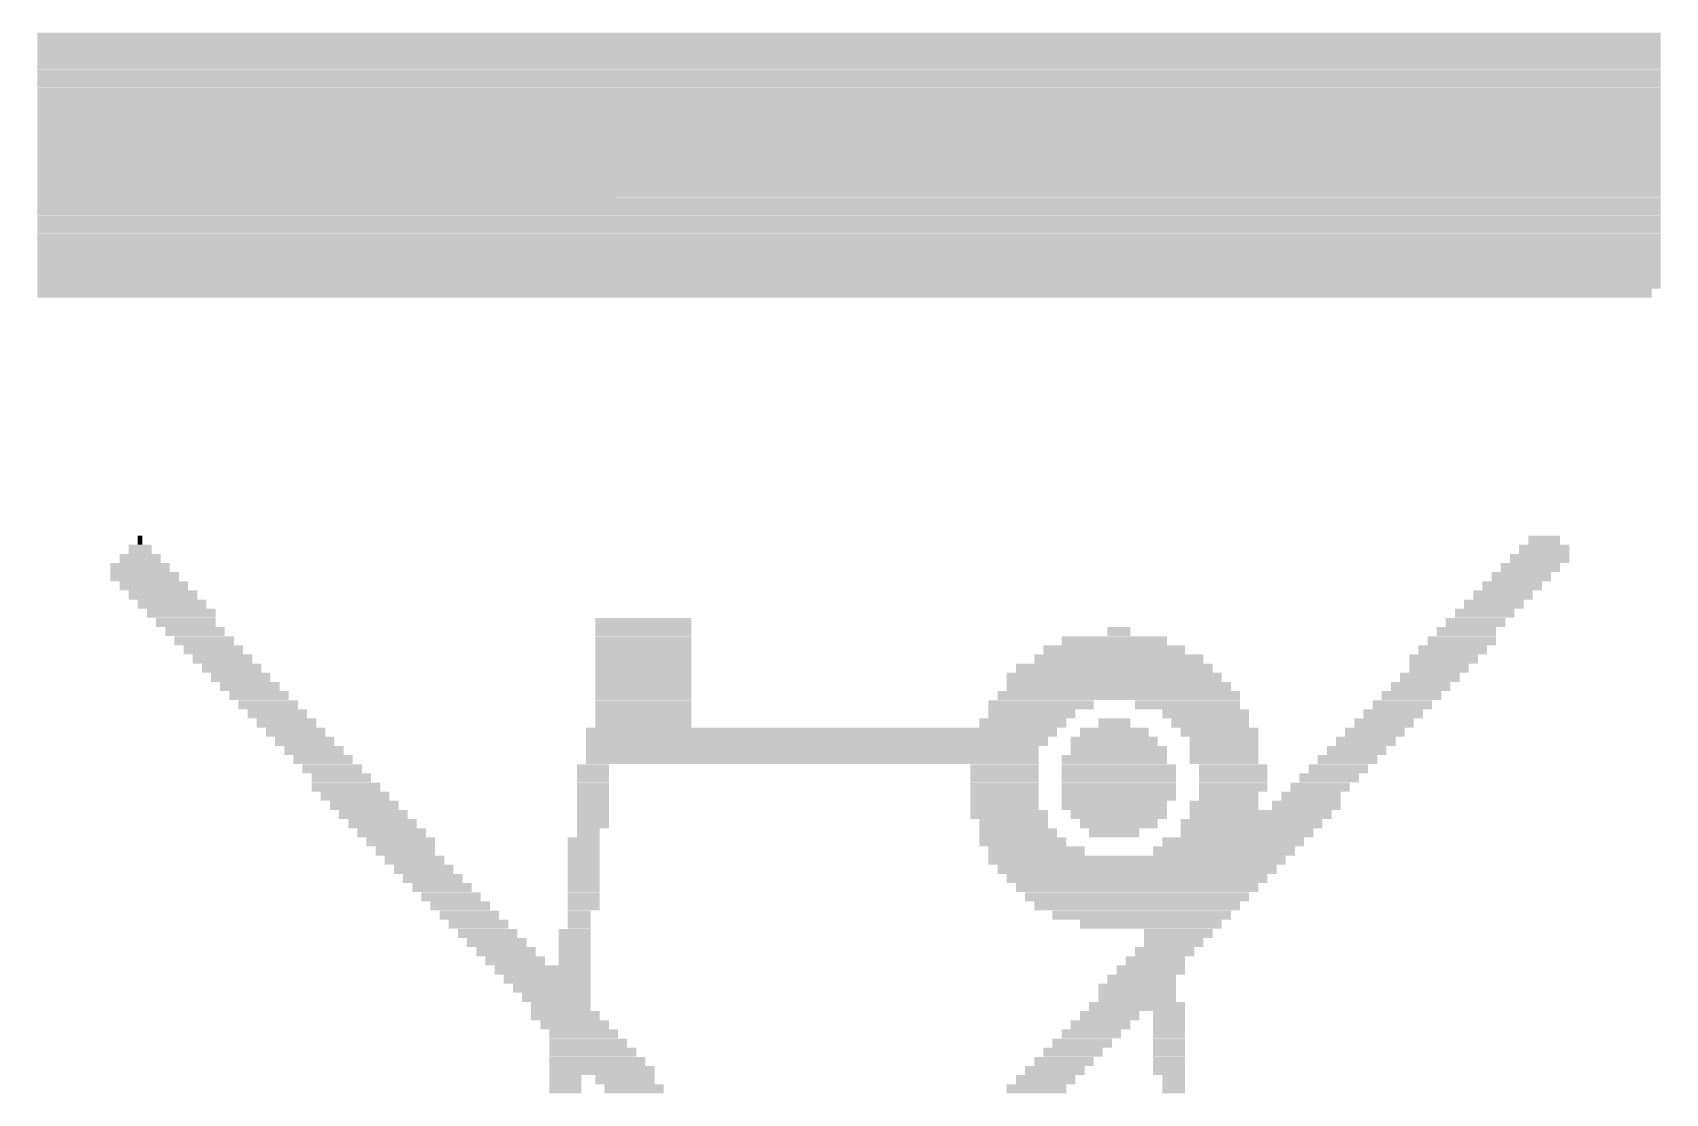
# Model space of a CAD drawing. Header units: millimetres. Extents: x -63 to 68, y -58 to 57.
# Drawn here: x 1.195 to 6.114, y 9.089 to 12.286 of the extents above; entities that cross this region are included whole.
import ezdxf

# ---------------------------------------------------------------- set-up
doc = ezdxf.new("R2010")
doc.units = ezdxf.units.MM
doc.layers.add('PG_SILKSCREEN_TOP', color=2, linetype='Continuous', lineweight=18)

msp = doc.modelspace()

# ---------------------------------------------------------------- linework, layer by layer
at = {"layer": 'PG_SILKSCREEN_TOP'}
for points in [[(1.2086, 12.2723, 0.0274, 0.0274, 0), (6.1004, 12.2723, 0.0274, 0.0274, 0)], [(1.2086, 12.2449, 0.0274, 0.0274, 0), (6.1004, 12.2449, 0.0274, 0.0274, 0)], [(1.2086, 12.2172, 0.0274, 0.0274, 0), (6.1004, 12.2172, 0.0274, 0.0274, 0)], [(1.2086, 12.1898, 0.0274, 0.0274, 0), (6.1004, 12.1898, 0.0274, 0.0274, 0)], [(1.2086, 12.1621, 0.0274, 0.0274, 0), (6.1004, 12.1621, 0.0274, 0.0274, 0)], [(1.2086, 12.1346, 0.0274, 0.0274, 0), (6.1004, 12.1347, 0.0274, 0.0274, 0)], [(1.2086, 12.107, 0.0274, 0.0274, 0), (6.1004, 12.107, 0.0274, 0.0274, 0)], [(1.2086, 12.0795, 0.0274, 0.0274, 0), (6.1004, 12.0795, 0.0274, 0.0274, 0)], [(1.2086, 12.0518, 0.0274, 0.0274, 0), (6.1004, 12.0519, 0.0274, 0.0274, 0)], [(1.2086, 12.0244, 0.0274, 0.0274, 0), (6.1004, 12.0244, 0.0274, 0.0274, 0)], [(1.2086, 11.9967, 0.0274, 0.0274, 0), (6.1004, 11.9967, 0.0274, 0.0274, 0)], [(1.2086, 11.9693, 0.0274, 0.0274, 0), (6.1004, 11.9693, 0.0274, 0.0274, 0)], [(1.2086, 11.9416, 0.0274, 0.0274, 0), (6.1004, 11.9416, 0.0274, 0.0274, 0)], [(1.2086, 11.9142, 0.0274, 0.0274, 0), (6.1004, 11.9142, 0.0274, 0.0274, 0)], [(1.2086, 11.8865, 0.0274, 0.0274, 0), (6.1004, 11.8865, 0.0274, 0.0274, 0)], [(1.2086, 11.8591, 0.0274, 0.0274, 0), (6.1004, 11.8591, 0.0274, 0.0274, 0)], [(1.2086, 11.8314, 0.0274, 0.0274, 0), (6.1004, 11.8314, 0.0274, 0.0274, 0)], [(1.2086, 11.8039, 0.0274, 0.0274, 0), (6.1004, 11.804, 0.0274, 0.0274, 0)], [(1.2086, 11.7762, 0.0274, 0.0274, 0), (6.1004, 11.7763, 0.0274, 0.0274, 0)], [(1.2086, 11.7488, 0.0274, 0.0274, 0), (6.1004, 11.7488, 0.0274, 0.0274, 0)], [(1.2086, 11.7211, 0.0274, 0.0274, 0), (6.1004, 11.7211, 0.0274, 0.0274, 0)], [(1.2086, 11.6937, 0.0274, 0.0274, 0), (6.1004, 11.6937, 0.0274, 0.0274, 0)], [(1.2086, 11.666, 0.0274, 0.0274, 0), (6.1004, 11.666, 0.0274, 0.0274, 0)], [(1.2086, 11.6386, 0.0274, 0.0274, 0), (6.1004, 11.6386, 0.0274, 0.0274, 0)], [(1.2086, 11.6109, 0.0274, 0.0274, 0), (6.1004, 11.6109, 0.0274, 0.0274, 0)], [(1.2086, 11.5835, 0.0274, 0.0274, 0), (6.1004, 11.5835, 0.0274, 0.0274, 0)], [(1.2086, 11.5558, 0.0274, 0.0274, 0), (6.1004, 11.5558, 0.0274, 0.0274, 0)], [(1.2086, 11.5283, 0.0274, 0.0274, 0), (6.1004, 11.5284, 0.0274, 0.0274, 0)], [(1.2086, 11.5007, 0.0274, 0.0274, 0), (6.0727, 11.5007, 0.0274, 0.0274, 0)], [(1.4842, 10.729, 0.0274, 0.0274, 0), (1.553, 10.729, 0.0274, 0.0274, 0)], [(1.5116, 10.7567, 0.0274, 0.0274, 0), (1.5256, 10.7567, 0.0274, 0.0274, 0)], [(5.6732, 10.729, 0.0274, 0.0274, 0), (5.8248, 10.729, 0.0274, 0.0274, 0)], [(5.7009, 10.7567, 0.0274, 0.0274, 0), (5.7971, 10.7567, 0.0274, 0.0274, 0)], [(1.4291, 10.6739, 0.0274, 0.0274, 0), (1.6082, 10.6739, 0.0274, 0.0274, 0)], [(1.4568, 10.7016, 0.0274, 0.0274, 0), (1.5807, 10.7016, 0.0274, 0.0274, 0)], [(5.618, 10.6739, 0.0274, 0.0274, 0), (5.7971, 10.6739, 0.0274, 0.0274, 0)], [(5.6457, 10.7016, 0.0274, 0.0274, 0), (5.8248, 10.7016, 0.0274, 0.0274, 0)], [(1.4291, 10.6465, 0.0274, 0.0274, 0), (1.6358, 10.6465, 0.0274, 0.0274, 0)], [(1.4568, 10.6188, 0.0274, 0.0274, 0), (1.6633, 10.6188, 0.0274, 0.0274, 0)], [(5.5629, 10.6188, 0.0274, 0.0274, 0), (5.742, 10.6188, 0.0274, 0.0274, 0)], [(5.5906, 10.6465, 0.0274, 0.0274, 0), (5.7697, 10.6465, 0.0274, 0.0274, 0)], [(1.4842, 10.5913, 0.0274, 0.0274, 0), (1.691, 10.5913, 0.0274, 0.0274, 0)], [(1.5116, 10.5637, 0.0274, 0.0274, 0), (1.7184, 10.5637, 0.0274, 0.0274, 0)], [(5.5078, 10.5637, 0.0274, 0.0274, 0), (5.6869, 10.5637, 0.0274, 0.0274, 0)], [(5.5352, 10.5914, 0.0274, 0.0274, 0), (5.7146, 10.5914, 0.0274, 0.0274, 0)], [(1.5393, 10.5362, 0.0274, 0.0274, 0), (1.7461, 10.5362, 0.0274, 0.0274, 0)], [(5.4801, 10.5362, 0.0274, 0.0274, 0), (5.6595, 10.5362, 0.0274, 0.0274, 0)], [(1.5667, 10.5085, 0.0274, 0.0274, 0), (1.7461, 10.5085, 0.0274, 0.0274, 0)], [(1.5944, 10.4811, 0.0274, 0.0274, 0), (1.7735, 10.4811, 0.0274, 0.0274, 0)], [(2.8898, 10.5085, 0.0274, 0.0274, 0), (3.1791, 10.5085, 0.0274, 0.0274, 0)], [(2.8898, 10.4811, 0.0274, 0.0274, 0), (3.1791, 10.4811, 0.0274, 0.0274, 0)], [(4.4331, 10.4811, 0.0274, 0.0274, 0), (4.502, 10.4811, 0.0274, 0.0274, 0)], [(5.4253, 10.4811, 0.0274, 0.0274, 0), (5.6043, 10.4811, 0.0274, 0.0274, 0)], [(5.4527, 10.5085, 0.0274, 0.0274, 0), (5.6318, 10.5085, 0.0274, 0.0274, 0)], [(1.6221, 10.4534, 0.0274, 0.0274, 0), (1.8012, 10.4534, 0.0274, 0.0274, 0)], [(1.6496, 10.426, 0.0274, 0.0274, 0), (1.8286, 10.426, 0.0274, 0.0274, 0)], [(2.8898, 10.4534, 0.0274, 0.0274, 0), (3.1791, 10.4534, 0.0274, 0.0274, 0)], [(2.8898, 10.426, 0.0274, 0.0274, 0), (3.1791, 10.426, 0.0274, 0.0274, 0)], [(4.2401, 10.426, 0.0274, 0.0274, 0), (4.6673, 10.426, 0.0274, 0.0274, 0)], [(4.2952, 10.4534, 0.0274, 0.0274, 0), (4.6122, 10.4534, 0.0274, 0.0274, 0)], [(5.3701, 10.426, 0.0274, 0.0274, 0), (5.5766, 10.426, 0.0274, 0.0274, 0)], [(5.3976, 10.4534, 0.0274, 0.0274, 0), (5.6043, 10.4534, 0.0274, 0.0274, 0)], [(1.6772, 10.3983, 0.0274, 0.0274, 0), (1.8563, 10.3983, 0.0274, 0.0274, 0)], [(1.7047, 10.3709, 0.0274, 0.0274, 0), (1.8837, 10.3709, 0.0274, 0.0274, 0)], [(2.8898, 10.3983, 0.0274, 0.0274, 0), (3.1791, 10.3983, 0.0274, 0.0274, 0)], [(2.8898, 10.3709, 0.0274, 0.0274, 0), (3.1791, 10.3709, 0.0274, 0.0274, 0)], [(4.1576, 10.3709, 0.0274, 0.0274, 0), (4.7499, 10.3709, 0.0274, 0.0274, 0)], [(4.2127, 10.3983, 0.0274, 0.0274, 0), (4.7224, 10.3983, 0.0274, 0.0274, 0)], [(5.3425, 10.3983, 0.0274, 0.0274, 0), (5.5492, 10.3983, 0.0274, 0.0274, 0)], [(5.3425, 10.3709, 0.0274, 0.0274, 0), (5.5215, 10.3709, 0.0274, 0.0274, 0)], [(1.7324, 10.3432, 0.0274, 0.0274, 0), (1.9114, 10.3432, 0.0274, 0.0274, 0)], [(2.8898, 10.3432, 0.0274, 0.0274, 0), (3.1791, 10.3432, 0.0274, 0.0274, 0)], [(4.1299, 10.3432, 0.0274, 0.0274, 0), (4.7776, 10.3432, 0.0274, 0.0274, 0)], [(5.315, 10.3432, 0.0274, 0.0274, 0), (5.4941, 10.3432, 0.0274, 0.0274, 0)], [(1.7598, 10.3157, 0.0274, 0.0274, 0), (1.9389, 10.3157, 0.0274, 0.0274, 0)], [(1.7872, 10.2881, 0.0274, 0.0274, 0), (1.9665, 10.2881, 0.0274, 0.0274, 0)], [(2.8898, 10.3158, 0.0274, 0.0274, 0), (3.1791, 10.3158, 0.0274, 0.0274, 0)], [(2.8898, 10.2881, 0.0274, 0.0274, 0), (3.1791, 10.2881, 0.0274, 0.0274, 0)], [(4.1024, 10.2881, 0.0274, 0.0274, 0), (4.8327, 10.2881, 0.0274, 0.0274, 0)], [(4.1299, 10.3158, 0.0274, 0.0274, 0), (4.805, 10.3158, 0.0274, 0.0274, 0)], [(5.2597, 10.2881, 0.0274, 0.0274, 0), (5.439, 10.2881, 0.0274, 0.0274, 0)], [(5.2873, 10.3158, 0.0274, 0.0274, 0), (5.4664, 10.3158, 0.0274, 0.0274, 0)], [(1.8149, 10.2606, 0.0274, 0.0274, 0), (1.994, 10.2606, 0.0274, 0.0274, 0)], [(1.8423, 10.2329, 0.0274, 0.0274, 0), (2.0217, 10.2329, 0.0274, 0.0274, 0)], [(2.8898, 10.2606, 0.0274, 0.0274, 0), (3.1791, 10.2606, 0.0274, 0.0274, 0)], [(2.8898, 10.2329, 0.0274, 0.0274, 0), (3.1791, 10.2329, 0.0274, 0.0274, 0)], [(4.0747, 10.2606, 0.0274, 0.0274, 0), (4.3917, 10.2606, 0.0274, 0.0274, 0)], [(4.0747, 10.233, 0.0274, 0.0274, 0), (4.3366, 10.233, 0.0274, 0.0274, 0)], [(4.5157, 10.2606, 0.0274, 0.0274, 0), (4.8327, 10.2606, 0.0274, 0.0274, 0)], [(4.5982, 10.233, 0.0274, 0.0274, 0), (4.8601, 10.233, 0.0274, 0.0274, 0)], [(5.2045, 10.233, 0.0274, 0.0274, 0), (5.3839, 10.233, 0.0274, 0.0274, 0)], [(5.2322, 10.2606, 0.0274, 0.0274, 0), (5.4113, 10.2606, 0.0274, 0.0274, 0)], [(1.87, 10.2055, 0.0274, 0.0274, 0), (2.0491, 10.2055, 0.0274, 0.0274, 0)], [(1.8975, 10.1778, 0.0274, 0.0274, 0), (2.0768, 10.1778, 0.0274, 0.0274, 0)], [(2.8622, 10.1778, 0.0274, 0.0274, 0), (4.2815, 10.1778, 0.0274, 0.0274, 0)], [(2.8898, 10.2055, 0.0274, 0.0274, 0), (3.1791, 10.2055, 0.0274, 0.0274, 0)], [(4.0471, 10.2055, 0.0274, 0.0274, 0), (4.3089, 10.2055, 0.0274, 0.0274, 0)], [(4.3503, 10.1778, 0.0274, 0.0274, 0), (4.5571, 10.1778, 0.0274, 0.0274, 0)], [(4.4055, 10.2055, 0.0274, 0.0274, 0), (4.502, 10.2055, 0.0274, 0.0274, 0)], [(4.6259, 10.2055, 0.0274, 0.0274, 0), (4.8601, 10.2055, 0.0274, 0.0274, 0)], [(4.6534, 10.1778, 0.0274, 0.0274, 0), (4.8878, 10.1778, 0.0274, 0.0274, 0)], [(5.1494, 10.1778, 0.0274, 0.0274, 0), (5.3287, 10.1778, 0.0274, 0.0274, 0)], [(5.1771, 10.2055, 0.0274, 0.0274, 0), (5.3562, 10.2055, 0.0274, 0.0274, 0)], [(1.9251, 10.1504, 0.0274, 0.0274, 0), (2.1042, 10.1504, 0.0274, 0.0274, 0)], [(1.9528, 10.1227, 0.0274, 0.0274, 0), (2.1319, 10.1227, 0.0274, 0.0274, 0)], [(2.8622, 10.1504, 0.0274, 0.0274, 0), (4.2538, 10.1504, 0.0274, 0.0274, 0)], [(2.8622, 10.1227, 0.0274, 0.0274, 0), (4.2264, 10.1227, 0.0274, 0.0274, 0)], [(4.3227, 10.1504, 0.0274, 0.0274, 0), (4.5845, 10.1504, 0.0274, 0.0274, 0)], [(4.3227, 10.1227, 0.0274, 0.0274, 0), (4.6122, 10.1227, 0.0274, 0.0274, 0)], [(4.681, 10.1504, 0.0274, 0.0274, 0), (4.8878, 10.1504, 0.0274, 0.0274, 0)], [(4.681, 10.1227, 0.0274, 0.0274, 0), (4.8878, 10.1227, 0.0274, 0.0274, 0)], [(5.0946, 10.1227, 0.0274, 0.0274, 0), (5.2736, 10.1227, 0.0274, 0.0274, 0)], [(5.122, 10.1504, 0.0274, 0.0274, 0), (5.3011, 10.1504, 0.0274, 0.0274, 0)], [(1.9803, 10.0953, 0.0274, 0.0274, 0), (2.1593, 10.0953, 0.0274, 0.0274, 0)], [(2.8622, 10.0953, 0.0274, 0.0274, 0), (4.2264, 10.0953, 0.0274, 0.0274, 0)], [(4.2952, 10.0953, 0.0274, 0.0274, 0), (4.6122, 10.0953, 0.0274, 0.0274, 0)], [(4.681, 10.0953, 0.0274, 0.0274, 0), (4.8878, 10.0953, 0.0274, 0.0274, 0)], [(5.0669, 10.0953, 0.0274, 0.0274, 0), (5.2459, 10.0953, 0.0274, 0.0274, 0)], [(2.0079, 10.0676, 0.0274, 0.0274, 0), (2.187, 10.0676, 0.0274, 0.0274, 0)], [(2.0354, 10.0402, 0.0274, 0.0274, 0), (2.2145, 10.0402, 0.0274, 0.0274, 0)], [(2.8347, 10.0676, 0.0274, 0.0274, 0), (2.931, 10.0676, 0.0274, 0.0274, 0)], [(2.8347, 10.0402, 0.0274, 0.0274, 0), (2.931, 10.0402, 0.0274, 0.0274, 0)], [(4.0196, 10.0676, 0.0274, 0.0274, 0), (4.2264, 10.0676, 0.0274, 0.0274, 0)], [(4.0196, 10.0402, 0.0274, 0.0274, 0), (4.2264, 10.0402, 0.0274, 0.0274, 0)], [(4.2952, 10.0676, 0.0274, 0.0274, 0), (4.6396, 10.0676, 0.0274, 0.0274, 0)], [(4.2952, 10.0402, 0.0274, 0.0274, 0), (4.6396, 10.0402, 0.0274, 0.0274, 0)], [(4.7087, 10.0676, 0.0274, 0.0274, 0), (4.9152, 10.0676, 0.0274, 0.0274, 0)], [(4.7087, 10.0402, 0.0274, 0.0274, 0), (4.9152, 10.0402, 0.0274, 0.0274, 0)], [(5.0118, 10.0402, 0.0274, 0.0274, 0), (5.1908, 10.0402, 0.0274, 0.0274, 0)], [(5.0394, 10.0676, 0.0274, 0.0274, 0), (5.2185, 10.0676, 0.0274, 0.0274, 0)], [(2.0354, 10.0125, 0.0274, 0.0274, 0), (2.2421, 10.0125, 0.0274, 0.0274, 0)], [(2.0631, 9.985, 0.0274, 0.0274, 0), (2.2696, 9.985, 0.0274, 0.0274, 0)], [(2.8347, 10.0125, 0.0274, 0.0274, 0), (2.931, 10.0125, 0.0274, 0.0274, 0)], [(2.8347, 9.985, 0.0274, 0.0274, 0), (2.931, 9.985, 0.0274, 0.0274, 0)], [(4.0196, 10.0125, 0.0274, 0.0274, 0), (4.2264, 10.0125, 0.0274, 0.0274, 0)], [(4.0196, 9.985, 0.0274, 0.0274, 0), (4.2264, 9.985, 0.0274, 0.0274, 0)], [(4.2952, 10.0125, 0.0274, 0.0274, 0), (4.6396, 10.0125, 0.0274, 0.0274, 0)], [(4.2952, 9.985, 0.0274, 0.0274, 0), (4.6396, 9.9851, 0.0274, 0.0274, 0)], [(4.7087, 10.0125, 0.0274, 0.0274, 0), (4.9152, 10.0125, 0.0274, 0.0274, 0)], [(4.7087, 9.9851, 0.0274, 0.0274, 0), (4.8878, 9.9851, 0.0274, 0.0274, 0)], [(4.9566, 9.9851, 0.0274, 0.0274, 0), (5.1357, 9.9851, 0.0274, 0.0274, 0)], [(4.9843, 10.0125, 0.0274, 0.0274, 0), (5.1634, 10.0125, 0.0274, 0.0274, 0)], [(2.0905, 9.9574, 0.0274, 0.0274, 0), (2.2973, 9.9574, 0.0274, 0.0274, 0)], [(2.1179, 9.9299, 0.0274, 0.0274, 0), (2.3247, 9.9299, 0.0274, 0.0274, 0)], [(2.8347, 9.9574, 0.0274, 0.0274, 0), (2.931, 9.9574, 0.0274, 0.0274, 0)], [(2.8347, 9.9299, 0.0274, 0.0274, 0), (2.931, 9.9299, 0.0274, 0.0274, 0)], [(4.0196, 9.9574, 0.0274, 0.0274, 0), (4.2264, 9.9574, 0.0274, 0.0274, 0)], [(4.0196, 9.9299, 0.0274, 0.0274, 0), (4.2538, 9.9299, 0.0274, 0.0274, 0)], [(4.2952, 9.9574, 0.0274, 0.0274, 0), (4.6122, 9.9574, 0.0274, 0.0274, 0)], [(4.3227, 9.9299, 0.0274, 0.0274, 0), (4.6122, 9.9299, 0.0274, 0.0274, 0)], [(4.681, 9.9574, 0.0274, 0.0274, 0), (4.8878, 9.9574, 0.0274, 0.0274, 0)], [(4.681, 9.9299, 0.0274, 0.0274, 0), (5.1083, 9.9299, 0.0274, 0.0274, 0)], [(4.9289, 9.9574, 0.0274, 0.0274, 0), (5.1357, 9.9574, 0.0274, 0.0274, 0)], [(2.1456, 9.9022, 0.0274, 0.0274, 0), (2.3524, 9.9022, 0.0274, 0.0274, 0)], [(2.173, 9.8748, 0.0274, 0.0274, 0), (2.3798, 9.8748, 0.0274, 0.0274, 0)], [(2.8347, 9.9022, 0.0274, 0.0274, 0), (2.931, 9.9022, 0.0274, 0.0274, 0)], [(2.8347, 9.8748, 0.0274, 0.0274, 0), (2.9036, 9.8748, 0.0274, 0.0274, 0)], [(4.0471, 9.9022, 0.0274, 0.0274, 0), (4.2538, 9.9022, 0.0274, 0.0274, 0)], [(4.0471, 9.8748, 0.0274, 0.0274, 0), (4.2815, 9.8748, 0.0274, 0.0274, 0)], [(4.3503, 9.9022, 0.0274, 0.0274, 0), (4.5845, 9.9022, 0.0274, 0.0274, 0)], [(4.378, 9.8748, 0.0274, 0.0274, 0), (4.5294, 9.8748, 0.0274, 0.0274, 0)], [(4.6534, 9.9022, 0.0274, 0.0274, 0), (5.0806, 9.9022, 0.0274, 0.0274, 0)], [(4.6534, 9.8748, 0.0274, 0.0274, 0), (5.0532, 9.8748, 0.0274, 0.0274, 0)], [(2.2007, 9.8471, 0.0274, 0.0274, 0), (2.4075, 9.8471, 0.0274, 0.0274, 0)], [(2.807, 9.8471, 0.0274, 0.0274, 0), (2.9036, 9.8471, 0.0274, 0.0274, 0)], [(4.0471, 9.8471, 0.0274, 0.0274, 0), (4.3089, 9.8471, 0.0274, 0.0274, 0)], [(4.5982, 9.8471, 0.0274, 0.0274, 0), (5.0255, 9.8471, 0.0274, 0.0274, 0)], [(2.2284, 9.8197, 0.0274, 0.0274, 0), (2.4075, 9.8197, 0.0274, 0.0274, 0)], [(2.2559, 9.792, 0.0274, 0.0274, 0), (2.4349, 9.792, 0.0274, 0.0274, 0)], [(2.807, 9.8197, 0.0274, 0.0274, 0), (2.9036, 9.8197, 0.0274, 0.0274, 0)], [(2.807, 9.792, 0.0274, 0.0274, 0), (2.9036, 9.792, 0.0274, 0.0274, 0)], [(4.0747, 9.8197, 0.0274, 0.0274, 0), (4.3641, 9.8197, 0.0274, 0.0274, 0)], [(4.0747, 9.792, 0.0274, 0.0274, 0), (4.9704, 9.792, 0.0274, 0.0274, 0)], [(4.5708, 9.8197, 0.0274, 0.0274, 0), (4.998, 9.8197, 0.0274, 0.0274, 0)], [(2.2835, 9.7646, 0.0274, 0.0274, 0), (2.4626, 9.7646, 0.0274, 0.0274, 0)], [(2.311, 9.7369, 0.0274, 0.0274, 0), (2.49, 9.7369, 0.0274, 0.0274, 0)], [(2.807, 9.7646, 0.0274, 0.0274, 0), (2.9036, 9.7646, 0.0274, 0.0274, 0)], [(2.807, 9.7369, 0.0274, 0.0274, 0), (2.9036, 9.7369, 0.0274, 0.0274, 0)], [(4.1024, 9.7646, 0.0274, 0.0274, 0), (4.9429, 9.7646, 0.0274, 0.0274, 0)], [(4.1299, 9.7369, 0.0274, 0.0274, 0), (4.9152, 9.7369, 0.0274, 0.0274, 0)], [(2.3387, 9.7095, 0.0274, 0.0274, 0), (2.5177, 9.7095, 0.0274, 0.0274, 0)], [(2.3661, 9.6818, 0.0274, 0.0274, 0), (2.5452, 9.6818, 0.0274, 0.0274, 0)], [(2.807, 9.7095, 0.0274, 0.0274, 0), (2.9036, 9.7095, 0.0274, 0.0274, 0)], [(2.807, 9.6818, 0.0274, 0.0274, 0), (2.9036, 9.6818, 0.0274, 0.0274, 0)], [(4.1576, 9.7095, 0.0274, 0.0274, 0), (4.8878, 9.7095, 0.0274, 0.0274, 0)], [(4.185, 9.6818, 0.0274, 0.0274, 0), (4.8601, 9.6818, 0.0274, 0.0274, 0)], [(2.3935, 9.6543, 0.0274, 0.0274, 0), (2.5728, 9.6543, 0.0274, 0.0274, 0)], [(2.807, 9.6543, 0.0274, 0.0274, 0), (2.9036, 9.6543, 0.0274, 0.0274, 0)], [(4.2127, 9.6543, 0.0274, 0.0274, 0), (4.8327, 9.6543, 0.0274, 0.0274, 0)], [(2.4212, 9.6266, 0.0274, 0.0274, 0), (2.6003, 9.6266, 0.0274, 0.0274, 0)], [(2.4486, 9.5992, 0.0274, 0.0274, 0), (2.628, 9.5992, 0.0274, 0.0274, 0)], [(2.807, 9.6266, 0.0274, 0.0274, 0), (2.8759, 9.6266, 0.0274, 0.0274, 0)], [(2.807, 9.5992, 0.0274, 0.0274, 0), (2.8759, 9.5992, 0.0274, 0.0274, 0)], [(4.2675, 9.6267, 0.0274, 0.0274, 0), (4.805, 9.6267, 0.0274, 0.0274, 0)], [(4.3503, 9.5992, 0.0274, 0.0274, 0), (4.7776, 9.5992, 0.0274, 0.0274, 0)], [(2.4763, 9.5715, 0.0274, 0.0274, 0), (2.6554, 9.5715, 0.0274, 0.0274, 0)], [(2.5038, 9.5438, 0.0274, 0.0274, 0), (2.6831, 9.5438, 0.0274, 0.0274, 0)], [(2.7793, 9.5715, 0.0274, 0.0274, 0), (2.8759, 9.5715, 0.0274, 0.0274, 0)], [(2.7793, 9.5438, 0.0274, 0.0274, 0), (2.8759, 9.5438, 0.0274, 0.0274, 0)], [(4.5431, 9.5715, 0.0274, 0.0274, 0), (4.7499, 9.5715, 0.0274, 0.0274, 0)], [(4.5431, 9.5439, 0.0274, 0.0274, 0), (4.7224, 9.5439, 0.0274, 0.0274, 0)], [(2.5314, 9.5164, 0.0274, 0.0274, 0), (2.7105, 9.5164, 0.0274, 0.0274, 0)], [(2.5591, 9.489, 0.0274, 0.0274, 0), (2.7382, 9.489, 0.0274, 0.0274, 0)], [(2.7793, 9.5164, 0.0274, 0.0274, 0), (2.8759, 9.5164, 0.0274, 0.0274, 0)], [(2.7793, 9.489, 0.0274, 0.0274, 0), (2.8759, 9.489, 0.0274, 0.0274, 0)], [(4.4883, 9.489, 0.0274, 0.0274, 0), (4.6673, 9.489, 0.0274, 0.0274, 0)], [(4.5157, 9.5164, 0.0274, 0.0274, 0), (4.6948, 9.5164, 0.0274, 0.0274, 0)], [(2.5866, 9.4613, 0.0274, 0.0274, 0), (2.8759, 9.4613, 0.0274, 0.0274, 0)], [(2.6142, 9.4339, 0.0274, 0.0274, 0), (2.8759, 9.4339, 0.0274, 0.0274, 0)], [(4.4331, 9.4339, 0.0274, 0.0274, 0), (4.6396, 9.4339, 0.0274, 0.0274, 0)], [(4.4606, 9.4613, 0.0274, 0.0274, 0), (4.6673, 9.4613, 0.0274, 0.0274, 0)], [(2.6417, 9.4062, 0.0274, 0.0274, 0), (2.8759, 9.4062, 0.0274, 0.0274, 0)], [(4.4055, 9.4062, 0.0274, 0.0274, 0), (4.6396, 9.4062, 0.0274, 0.0274, 0)], [(2.6694, 9.3787, 0.0274, 0.0274, 0), (2.8759, 9.3787, 0.0274, 0.0274, 0)], [(2.6968, 9.3511, 0.0274, 0.0274, 0), (2.8759, 9.3511, 0.0274, 0.0274, 0)], [(4.378, 9.3511, 0.0274, 0.0274, 0), (4.6673, 9.3511, 0.0274, 0.0274, 0)], [(4.4055, 9.3788, 0.0274, 0.0274, 0), (4.6396, 9.3788, 0.0274, 0.0274, 0)], [(2.6968, 9.3236, 0.0274, 0.0274, 0), (2.9036, 9.3236, 0.0274, 0.0274, 0)], [(2.7242, 9.2959, 0.0274, 0.0274, 0), (2.931, 9.2959, 0.0274, 0.0274, 0)], [(4.3227, 9.2959, 0.0274, 0.0274, 0), (4.502, 9.2959, 0.0274, 0.0274, 0)], [(4.3503, 9.3236, 0.0274, 0.0274, 0), (4.5294, 9.3236, 0.0274, 0.0274, 0)], [(4.5708, 9.3236, 0.0274, 0.0274, 0), (4.6673, 9.3236, 0.0274, 0.0274, 0)], [(4.5708, 9.2959, 0.0274, 0.0274, 0), (4.6673, 9.2959, 0.0274, 0.0274, 0)], [(2.7519, 9.2685, 0.0274, 0.0274, 0), (2.9587, 9.2685, 0.0274, 0.0274, 0)], [(2.7519, 9.2408, 0.0274, 0.0274, 0), (2.9861, 9.2408, 0.0274, 0.0274, 0)], [(4.2675, 9.2408, 0.0274, 0.0274, 0), (4.4469, 9.2408, 0.0274, 0.0274, 0)], [(4.2952, 9.2685, 0.0274, 0.0274, 0), (4.4743, 9.2685, 0.0274, 0.0274, 0)], [(4.5708, 9.2685, 0.0274, 0.0274, 0), (4.6673, 9.2685, 0.0274, 0.0274, 0)], [(4.5708, 9.2408, 0.0274, 0.0274, 0), (4.6673, 9.2408, 0.0274, 0.0274, 0)], [(2.7519, 9.2134, 0.0274, 0.0274, 0), (3.0138, 9.2134, 0.0274, 0.0274, 0)], [(2.7519, 9.1857, 0.0274, 0.0274, 0), (3.0412, 9.1857, 0.0274, 0.0274, 0)], [(4.2127, 9.1857, 0.0274, 0.0274, 0), (4.3917, 9.1857, 0.0274, 0.0274, 0)], [(4.2401, 9.2134, 0.0274, 0.0274, 0), (4.4192, 9.2134, 0.0274, 0.0274, 0)], [(4.5708, 9.2134, 0.0274, 0.0274, 0), (4.6673, 9.2134, 0.0274, 0.0274, 0)], [(4.5708, 9.1857, 0.0274, 0.0274, 0), (4.6673, 9.1857, 0.0274, 0.0274, 0)], [(2.7519, 9.1583, 0.0274, 0.0274, 0), (3.0689, 9.1583, 0.0274, 0.0274, 0)], [(4.185, 9.1583, 0.0274, 0.0274, 0), (4.3641, 9.1583, 0.0274, 0.0274, 0)], [(4.5708, 9.1583, 0.0274, 0.0274, 0), (4.6673, 9.1583, 0.0274, 0.0274, 0)], [(2.7519, 9.1306, 0.0274, 0.0274, 0), (2.8484, 9.1306, 0.0274, 0.0274, 0)], [(2.7519, 9.1032, 0.0274, 0.0274, 0), (2.8484, 9.1032, 0.0274, 0.0274, 0)], [(2.8898, 9.1306, 0.0274, 0.0274, 0), (3.0689, 9.1306, 0.0274, 0.0274, 0)], [(2.9173, 9.1032, 0.0274, 0.0274, 0), (3.0963, 9.1032, 0.0274, 0.0274, 0)], [(4.1299, 9.1032, 0.0274, 0.0274, 0), (4.3089, 9.1032, 0.0274, 0.0274, 0)], [(4.1576, 9.1306, 0.0274, 0.0274, 0), (4.3366, 9.1306, 0.0274, 0.0274, 0)], [(4.5982, 9.1306, 0.0274, 0.0274, 0), (4.6673, 9.1306, 0.0274, 0.0274, 0)], [(4.5982, 9.1032, 0.0274, 0.0274, 0), (4.6673, 9.1032, 0.0274, 0.0274, 0)]]:
    msp.add_lwpolyline(points, format="xyseb", dxfattribs=at)

doc.saveas('drawing.dxf')
